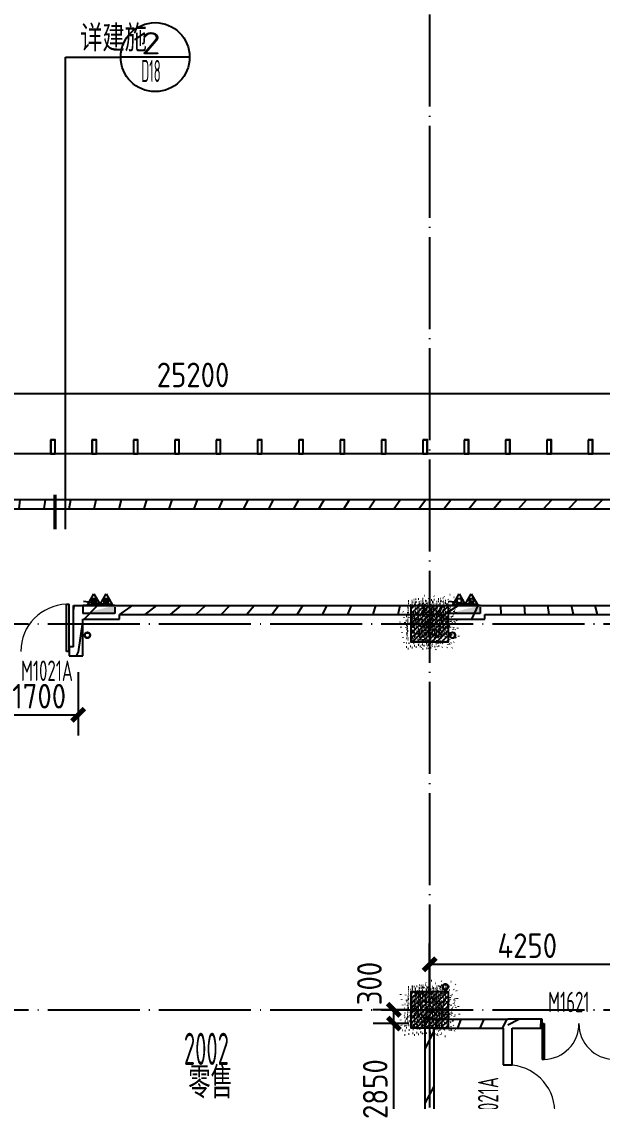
# Model space of a CAD drawing. Header units: inches. Extents: x 0 to 1813292486, y 0 to 3473589894.
# Drawn here: x 600456753 to 600469397, y 3473277625 to 3473301120 of the extents above; entities that cross this region are included whole.
import ezdxf
from ezdxf.enums import TextEntityAlignment as Align
from ezdxf.xclip import XClip

# ---------------------------------------------------------------- set-up
doc = ezdxf.new("R2010")
doc.units = ezdxf.units.IN
doc.header["$LTSCALE"] = 1000
doc.header["$MEASUREMENT"] = 0
doc.header["$XCLIPFRAME"] = 2
doc.linetypes.add('AX-MALL-GIRD-200$0$DOTE', pattern=[2.4200000000000004, 2, -0.2, 0.02, -0.2])
doc.linetypes.add('PX-MALL-P02-LG$0$CONTINOUS', pattern=[0])
for name, color, linetype in [('A-Anno-Note', 241, 'Continuous'), ('AX-MALL-DIM-P02$0$A-Anno-Dims', 3, 'Continuous'), ('AX-MALL-DIM-P02$0$A-Detl-Thin', 131, 'Continuous'), ('AX-MALL-DIM-SY-P02$0$A-Anno-Note', 241, 'Continuous'), ('AX-MALL-DIM-SY-P02$0$DIM_IDEN', 3, 'Continuous'), ('AX-MALL-GIRD-200$0$A-Grid', 222, 'AX-MALL-GIRD-200$0$DOTE'), ('AX-MALL-P02-200$0$A-Anno-Note', 241, 'Continuous'), ('AX-MALL-WALL-P02$0$A-Anno-Note', 241, 'Continuous'), ('AX-MALL-WALL-P02-QT$0$A-Detl-Thin', 131, 'Continuous'), ('AX-MALL-WALL-P02-QT$0$A-Flor', 41, 'Continuous'), ('AX-MALL-WALL-P02-QT$0$A-Wall', 2, 'Continuous'), ('AX-MALL-WALL-P02-QT$0$A-Wall-Patt', 13, 'Continuous'), ('AX-MALL-WALL-P02-QT$0$A-Wind', 4, 'Continuous'), ('AX-MALL-WORD-P02$0$A-Anno-Note', 241, 'Continuous'), ('AX-MALL-WORD-P02$0$A-Wind-Iden', 11, 'Continuous'), ('AX-MALL-ZTKD-P02$0$A-Anno-Note', 241, 'Continuous'), ('PX-MALL-P02-LG$0$P-Exsh', 31, 'Continuous'), ('PX-MALL-P02-LG$0$P-Hydt-Boxx', 221, 'Continuous'), ('PX-MALL-P02-LG$0$P-Hydt-Pipe', 221, 'Continuous'), ('PX-MALL-P02-LG$0$P-Pipe-Risr', 7, 'Continuous'), ('PX-MALL-P02-LG$0$P-Pipe-Risr-Arch', 6, 'Continuous'), ('PX-MALL-P02-LG$0$P-Pipe-Risr-W100', 6, 'Continuous'), ('PX-MALL-P02-LG$0$P-Pipe-Risr-W50', 6, 'Continuous'), ('PX-MALL-P02-LG$0$P-Sewr-Pipe', 123, 'PX-MALL-P02-LG$0$CONTINOUS'), ('SX-MALL-WALL-L-1F~2F$0$S-COLU', 30, 'Continuous'), ('SX-MALL-WALL-L-1F~2F$0$S-PATT-WALL', 83, 'Continuous'), ('SX-MALL-WALL-L-1F~2F$0$单形心', 4, 'Continuous')]:
    doc.layers.add(name, color=color, linetype=linetype)
doc.styles.add('AX-MALL-DIM-P02$0$_TCH_DIM_T3', font='gbenor.shx')
doc.styles.add('AX-MALL-DIM-SY-P02$0$_TCH_DIM', font='gbenor.shx')
doc.styles.add('AX-MALL-DIM-SY-P02$0$_TCH_LABEL', font='gbenor.shx')
doc.styles.add('AX-MALL-WORD-P02$0$_TCH_WINDOW', font='gbenor.shx', dxfattribs={"bigfont": 'gbcbig.shx'})
doc.styles.add('AX-MALL-WORD-P02$0$STANDARD', font='gbenor.shx', dxfattribs={"bigfont": 'gbcbig.shx'})
doc.styles.add('PX-MALL-P02-LG$0$jzfz', font='gbenor.shx', dxfattribs={"bigfont": 'gbcbig.shx'})
doc.dimstyles.new('AX-MALL-DIM-P02$0$_TCH_ARCH&&180', dxfattribs={"dimtxt": 535.5, "dimasz": 270, "dimexe": 450, "dimexo": 450, "dimgap": 137.25, "dimtad": 1, "dimdec": 0, "dimzin": 0, "dimdsep": 46, "dimtxsty": 'AX-MALL-DIM-P02$0$_TCH_DIM_T3', "dimblk": 'AX-MALL-DIM-P02$0$_ArchTick', "dimcen": 0.09, "dimclrt": 7, "dimazin": 2, "dimtfac": 1, "dimtdec": 0, "dimtix": 1, "dimtmove": 2, "dimatfit": 3, "dimfxl": 500, "dimtolj": 1, "dimtzin": 0, "dimarcsym": 0})
pattern_1 = [(24.56816131876918, (600332856.0126426, 3473133884.797244), (-31.18316060756021, 68.21004687377882), []), (29.56816131876925, (600332856.0126426, 3473133884.797244), (97.53445422577846, -46.37920049590846), [11.24999999999975, -123.749999999998]), (334.5681613187692, (600332856.0126426, 3473133884.797244), (19.8843977583576, 112.9961142864107), [8.999999999999755, -98.99999999999804]), (80.01956131876923, (600332864.1405138, 3473133880.932312), (117.4189029535321, 66.61682170576017), [9.5610285, -105.1713168]), (25.75236131876918, (600332866.4854276, 3473133912.909888), (141.3476152674957, -79.15081590010527), [16.87499999999999, -185.6249999999999]), (76.20376131876925, (600332878.2643913, 3473133906.31398), (182.3878362713222, 87.98253900728308), [14.3415432, -157.75695]), (330.7523613187692, (600332866.4854276, 3473133912.909888), (182.3877676118969, 87.98268144025063), [13.5, -148.4999999999999]), (0.5681613187692685, (600332877.9235536, 3473133900.645334), (62.82047321120105, -87.84980446922418), [11.25, -123.75]), (305.5681613187692, (600332877.9235536, 3473133900.645334), (72.17288940056437, 89.18848105901375), [8.999999999999998, -98.99999999999999]), (51.01956131876926, (600332883.1585884, 3473133893.324514), (134.9933625470349, 1.33857134020591), [9.5610285, -105.1713168]), (17.06816131876921, (600332856.0126426, 3473133884.797244), (19.14085714793764, 46.1558949392409), [0.7499999999999999, -97.79999999999998, 0.7499999999999999, -100.5, 0.7499999999999999, -99.37499999999999]), (347.0681613187692, (600332856.0126426, 3473133884.797244), (57.63084699394109, 41.66442757030211), [0.7499999999999999, -57.29999999999999, 0.7499999999999999, -95.54999999999998, 0.7499999999999999, -37.87499999999999]), (307.0681613187692, (600332824.667044, 3473133896.474399), (73.85474001336533, -31.12342331039777), [0.7499999999999848, -37.49999999999903, 0.7499999999999848, -116.9999999999981, 0.7499999999999848, -155.2499999999961]), (297.0681613187692, (600332810.610722, 3473133901.710791), (87.2164167648191, -16.46683781742514), [0.7499999999999999, -48.74999999999999, 0.7499999999999999, -77.69999999999997, 0.7499999999999999, -110.25])]
pattern_2 = [(45, (0, 359.0227), (-353.55353201463, 353.55353201463), [])]

# ---------------------------------------------------------------- blocks, each defined once
blk = doc.blocks.new('AX-MALL-WORD-P02')
at = {"layer": 'AX-MALL-WORD-P02$0$A-Anno-Note', "style": 'AX-MALL-WORD-P02$0$STANDARD', "width": 0.6}
blk.add_text('2002', height=700, rotation=339.5681613092015, dxfattribs=at).set_placement((600294228.4919906, 3473175808.107147))
at = {"layer": 'AX-MALL-WORD-P02$0$A-Anno-Note', "style": 'AX-MALL-WORD-P02$0$STANDARD'}
blk.add_text('零售', height=675.177304964539, rotation=339.5681613092015, dxfattribs=at).set_placement((600294064.069598, 3473175098.55707))
at = {"layer": 'AX-MALL-WORD-P02$0$A-Wind-Iden', "style": 'AX-MALL-WORD-P02$0$_TCH_WINDOW', "width": 0.7}
for s, rotation, p in [('M1021A', 339.568161469349, (600293821.3686013, 3473184874.399676)), ('M1621', 339.5681612302259, (600302058.7216306, 3473174114.802726)), ('M1021A', 69.56816140222345, (600300156.2020612, 3473172110.793705))]:
    blk.add_text(s, height=446.25, rotation=rotation, dxfattribs=at).set_placement(p)
blk = doc.blocks.new('AX-MALL-GIRD-200')
at = {"layer": 'AX-MALL-GIRD-200$0$A-Grid'}
for p, q in [((600244912.440112, 3473204422.954183), (600602808.4442104, 3473071096.1909)), ((600308063.3157052, 3473197622.839416), (600269333.7767559, 3473093659.112334)), ((600241980.060326, 3473196551.41375), (600599876.0644244, 3473063224.650467))]:
    blk.add_line(p, q, dxfattribs=at)
blk = doc.blocks.new('SX-MALL-WALL-L-1F~2F$0$BANWANG_XINGXIN')
at = {"color": 0}
for points in [[(0.7071067811865476, 0.7071067811865475), (-0.7071067811865477, -0.7071067811865475)], [(-0.7071067811865475, 0.7071067811865476), (0.7071067811865474, -0.7071067811865477)]]:
    blk.add_lwpolyline(points, dxfattribs=at)
blk = doc.blocks.new('SX-MALL-WALL-L-1F~2F')
at = {"layer": 'SX-MALL-WALL-L-1F~2F$0$S-PATT-WALL'}
h = blk.add_hatch(dxfattribs=at)
h.set_pattern_fill('钢筋混凝土', color=256, scale=15, pattern_type=2)
h.set_pattern_definition(pattern_1)
h.paths.add_polyline_path([(600302356.7119584, 3473183450.13152), (600303106.3824759, 3473183170.857255), (600302827.1082102, 3473182421.186738), (600302077.4376924, 3473182700.461001)])
h = blk.add_hatch(dxfattribs=at)
h.set_pattern_fill('钢筋混凝土', color=256, scale=15, pattern_type=2)
h.set_pattern_definition(pattern_1)
h.paths.add_polyline_path([(600299424.3321717, 3473175578.591086), (600300174.0026896, 3473175299.31682), (600299894.7284242, 3473174549.646306), (600299145.0579073, 3473174828.920571)])
at = {"layer": 'SX-MALL-WALL-L-1F~2F$0$S-COLU'}
for points in [[(600302356.7119584, 3473183450.13152), (600303106.3824759, 3473183170.857255), (600302827.1082102, 3473182421.186738), (600302077.4376924, 3473182700.461001)], [(600299424.3321717, 3473175578.591086), (600300174.0026896, 3473175299.31682), (600299894.7284242, 3473174549.646306), (600299145.0579073, 3473174828.920571)]]:
    blk.add_lwpolyline(points, close=True, dxfattribs=at)
at = {"layer": 'SX-MALL-WALL-L-1F~2F$0$单形心', "xscale": 50, "yscale": 50, "zscale": 50}
for p in [(600302591.9100841, 3473182935.659129), (600299659.5302982, 3473175064.118696)]:
    blk.add_blockref('SX-MALL-WALL-L-1F~2F$0$BANWANG_XINGXIN', p, dxfattribs=at)
blk = doc.blocks.new('SX-MALL-WALL-L-2F~3F')
ref = blk.add_blockref('SX-MALL-WALL-L-1F~2F', (0, 0))
XClip(ref).set_block_clipping_path([(600349769.7341375, 3473074679.418533), (600357001.7302529, 3473071985.287766), (600356499.8725733, 3473070638.124951), (600359302.5086629, 3473069594.060767), (600362345.1765132, 3473077761.653201), (600381551.4312518, 3473070606.759726), (600391553.7259278, 3473066880.611454), (600387749.827644, 3473056669.608357), (600391632.1759799, 3473055223.319679), (600395635.5522461, 3473065969.791956), (600406982.2408491, 3473061742.817497), (600403058.8006672, 3473051210.921831), (600412723.2437257, 3473047610.6332), (600445093.3740637, 3473134503.466942), (600393055.2444371, 3473153889.197227), (600387463.4997383, 3473138878.984498), (600380158.3525343, 3473141600.366193), (600382830.751978, 3473148774.027779), (600388210.8522022, 3473146769.782572), (600390696.2253517, 3473153441.399696), (600277474.697425, 3473195619.741203), (600273446.9822528, 3473184807.934726), (600257129.111771, 3473190886.82031), (600241575.9633431, 3473149136.690594), (600258197.8999482, 3473142944.531458), (600255239.7303221, 3473135003.762026), (600263182.3271956, 3473132044.911624), (600260741.6763649, 3473125493.34496), (600269350.4970673, 3473122286.306632), (600271511.1407766, 3473128086.235537), (600286270.1853781, 3473122588.058336), (600284109.5416689, 3473116788.129431), (600282580.7823727, 3473112684.400902), (600291840.7574171, 3473109234.788475), (600290827.7957876, 3473106515.642598), (600293360.405141, 3473105572.171298), (600294731.2544166, 3473109252.0137), (600323175.4764534, 3473098655.706329), (600321336.3302773, 3473093718.790065), (600344750.773286, 3473084996.222976), (600341987.4689643, 3473077578.540671), (600344583.6790427, 3473076611.376234), (600346015.5062013, 3473080454.904757), (600351201.5612961, 3473078522.947055)])
blk = doc.blocks.new('SX-MALL-WALL-2F~3F')
blk.add_blockref('SX-MALL-WALL-L-2F~3F', (0, 0))
blk = doc.blocks.new('AX-MALL-WALL-P02-QT$0$gerthrthrth')
at = {"layer": 'AX-MALL-WALL-P02-QT$0$A-Flor'}
for points in [[(-99.99999976158142, 300.0000004768372), (-99.99999976158142, 4.76837158203125e-07), (1.192092895507812e-07, 4.76837158203125e-07), (1.192092895507812e-06, 299.9999995231628)], [(-96.99999964237213, 296.9999995231628), (-96.99999988079071, 3.000000476837158), (-2.999999761581421, 3.000000953674316), (-2.999998927116394, 296.9999995231628)]]:
    blk.add_lwpolyline(points, close=True, dxfattribs=at)
blk = doc.blocks.new('AX-MALL-WALL-P02-QT$0$fegehrthr')
at = {"layer": 'AX-MALL-WALL-P02-QT$0$A-Flor'}
blk.add_lwpolyline([(176412.6506459713, 135611.3369994164), (118462.1118997335, 135611.3442883492, 0.6670991707545876), (114490.5046938658, 126063.3905563354)], format="xyb", dxfattribs=at)
at = {"layer": 'AX-MALL-WALL-P02-QT$0$A-Flor', "rotation": 359.9999999798665}
for p in [(135627.1700222492, 135611.3384447098), (136527.1700234413, 135611.3384437561), (137427.1700227261, 135611.3384423256), (138327.1700230837, 135611.3384437561), (139227.1700234413, 135611.3384423256), (140127.1700223684, 135611.3384413719), (141027.1700226068, 135611.3384428024), (141927.1700222492, 135611.3384423256), (142827.1700228453, 135611.3384399414), (143727.1700220108, 135611.3384413719), (144627.1700228453, 135611.3384413719), (145527.1700220108, 135611.3384408951), (146427.1700227261, 135611.3384399414), (147327.1700224876, 135611.3384385109)]:
    blk.add_blockref('AX-MALL-WALL-P02-QT$0$gerthrthrth', p, dxfattribs=at)
blk = doc.blocks.new('AX-MALL-WALL-P02-QT$0$$DorLib2D$00000001')
for p, q in [((0.45, 0.9750000000000001), (0.5000000000000002, 0.9750000000000001)), ((0.45, 0), (0.45, 0.9750000000000001)), ((0.5, 0), (0.5, 0.9750000000000001)), ((0.5, 0), (0.45, 0))]:
    blk.add_line(p, q)
at = {"lineweight": 13}
blk.add_arc((0.475, 0), 0.975, 91.4692835813538, 180, dxfattribs=at)
blk = doc.blocks.new('AX-MALL-WALL-P02-QT$0$$DorLib2D$00000002')
for p, q in [((-0.5, -5.684341886080802e-17), (-0.5000000000000007, 0.4875)), ((-0.4750000000000007, 0.4875), (-0.5000000000000007, 0.4875)), ((-0.475, -2.842170943040401e-17), (-0.4750000000000007, 0.4875)), ((0.475, -2.842170943040401e-17), (0.4750000000000007, 0.4875)), ((0.4750000000000007, 0.4875), (0.5000000000000007, 0.4875)), ((0.5, -5.684341886080802e-17), (0.5000000000000007, 0.4875)), ((-0.5, -5.684341886080802e-17), (-0.475, -2.842170943040401e-17)), ((0.5, -5.684341886080802e-17), (0.475, -2.842170943040401e-17))]:
    blk.add_line(p, q)
at = {"lineweight": 13}
for centre, start, end in [((-0.4875, -4.263256414560601e-17), 0, 88.53071641864632), ((0.4875, -4.263256414560601e-17), 91.4692835813537, 180)]:
    blk.add_arc(centre, 0.4875, start, end, dxfattribs=at)
blk = doc.blocks.new('AX-MALL-WALL-P02-QT')
at = {"layer": 'AX-MALL-WALL-P02-QT$0$A-Wall-Patt'}
h = blk.add_hatch(dxfattribs=at)
h.set_pattern_fill('普通砖', color=256, scale=200, style=0)
h.set_pattern_definition(pattern_2)
h.paths.add_polyline_path([(600286925.0363698, 3473191439.867975), (600312484.0181493, 3473181918.397284), (600312553.8367156, 3473182105.814913), (600286901.1461215, 3473191662.194887), (600286854.6004106, 3473191537.249801)])
h = blk.add_hatch(dxfattribs=at)
h.set_pattern_fill('普通砖', color=256, scale=200, style=0)
h.set_pattern_definition(pattern_2)
h.paths.add_polyline_path([(600295154.930528, 3473185172.584496), (600295272.5295906, 3473184915.348299), (600295551.8038597, 3473185665.018821), (600295469.1140803, 3473186015.963831)])
h = blk.add_hatch(dxfattribs=at)
h.set_pattern_fill('普通砖', color=256, scale=200, style=0)
h.set_pattern_definition(pattern_2)
h.paths.add_polyline_path([(600295469.1140803, 3473186015.963831), (600295551.8038597, 3473185665.018821), (600296301.4743769, 3473185385.744555), (600296406.2022264, 3473185666.870999)])
h = blk.add_hatch(dxfattribs=at)
h.set_pattern_fill('普通砖', color=256, scale=200, style=0)
h.set_pattern_definition(pattern_2)
h.paths.add_polyline_path([(600296406.202227, 3473185666.870999), (600296336.3836607, 3473185479.45337), (600302942.8550917, 3473183018.348906), (600303012.673658, 3473183205.766535)])
h = blk.add_hatch(dxfattribs=at)
h.set_pattern_fill('普通砖', color=256, scale=200, style=0)
h.set_pattern_definition(pattern_2)
h.paths.add_polyline_path([(600295154.930528, 3473185172.584496), (600295061.2217135, 3473185207.493779), (600294991.4031466, 3473185020.076149), (600295272.5295906, 3473184915.348299)])
h = blk.add_hatch(dxfattribs=at)
h.set_pattern_fill('普通砖', color=256, scale=200, style=0)
h.set_pattern_definition(pattern_2)
h.paths.add_polyline_path([(600303012.6736578, 3473183205.766535), (600302907.9458082, 3473182924.640091), (600303751.3251404, 3473182610.456542), (600303856.05299, 3473182891.582986)])
h = blk.add_hatch(dxfattribs=at)
h.set_pattern_fill('普通砖', color=256, scale=200, style=0)
h.set_pattern_definition(pattern_2)
h.paths.add_polyline_path([(600303856.05299, 3473182891.582986), (600303786.2344236, 3473182704.165357), (600306550.6444544, 3473181674.341504), (600306807.8806502, 3473181791.940567)])
h = blk.add_hatch(dxfattribs=at)
h.set_pattern_fill('普通砖', color=256, scale=200, style=0)
h.set_pattern_definition(pattern_2)
h.paths.add_polyline_path([(600294652.0418966, 3473161335.798923), (600299613.6019778, 3473174654.374153), (600299496.0029149, 3473174911.610349), (600294464.6242673, 3473161405.617489)])
h = blk.add_hatch(dxfattribs=at)
h.set_pattern_fill('普通砖', color=256, scale=200, style=0)
h.set_pattern_definition(pattern_2)
h.paths.add_polyline_path([(600299496.0029149, 3473174911.610349), (600299613.6019778, 3473174654.374153), (600301019.2341977, 3473174130.734905), (600301136.2158679, 3473174158.298164), (600301182.7615788, 3473174283.243251)])
h = blk.add_hatch(dxfattribs=at)
h.set_pattern_fill('普通砖', color=256, scale=200, style=0)
h.set_pattern_definition(pattern_2)
h.paths.add_polyline_path([(600301206.651827, 3473174060.916338), (600301815.7591223, 3473173834.005998), (600301885.5776887, 3473174021.423626), (600301182.7615789, 3473174283.243251), (600301136.2158679, 3473174158.298164)])
h = blk.add_hatch(dxfattribs=at)
h.set_pattern_fill('普通砖', color=256, scale=200, style=0)
h.set_pattern_definition(pattern_2)
h.paths.add_polyline_path([(600301019.2341977, 3473174130.734905), (600300739.9599328, 3473173381.064389), (600300927.377562, 3473173311.245822), (600301206.651827, 3473174060.916338), (600301136.2158679, 3473174158.298165)])
at = {"layer": 'AX-MALL-WALL-P02-QT$0$A-Wall'}
for p, q in [((600312553.8367156, 3473182105.814913), (600286901.1461215, 3473191662.194887)), ((600286925.0363698, 3473191439.867975), (600312484.0181493, 3473181918.397284)), ((600295154.930528, 3473185172.584496), (600295469.1140803, 3473186015.963831)), ((600295469.1140803, 3473186015.963831), (600296406.2022264, 3473185666.870999)), ((600295272.5295906, 3473184915.348299), (600295551.8038597, 3473185665.018821)), ((600295551.8038597, 3473185665.018821), (600296301.4743769, 3473185385.744555)), ((600296301.4743769, 3473185385.744555), (600296336.3836607, 3473185479.45337)), ((600296336.3836607, 3473185479.45337), (600302942.8550917, 3473183018.348906)), ((600296406.202227, 3473185666.870999), (600303012.673658, 3473183205.766535)), ((600295061.2217135, 3473185207.493779), (600294991.4031466, 3473185020.076149)), ((600294991.4031466, 3473185020.076149), (600295272.5295906, 3473184915.348299)), ((600295154.930528, 3473185172.584496), (600295061.2217135, 3473185207.493779)), ((600303012.6736578, 3473183205.766535), (600303856.05299, 3473182891.582986)), ((600302942.8550917, 3473183018.348906), (600302907.9458082, 3473182924.640091)), ((600302907.9458082, 3473182924.640091), (600303751.3251404, 3473182610.456542)), ((600303856.05299, 3473182891.582986), (600306807.8806502, 3473181791.940567)), ((600303751.3251404, 3473182610.456542), (600303786.2344236, 3473182704.165357)), ((600303786.2344236, 3473182704.165357), (600306550.6444544, 3473181674.341504)), ((600294464.6242673, 3473161405.617489), (600299496.0029149, 3473174911.610349)), ((600299496.0029149, 3473174911.610349), (600301182.7615788, 3473174283.243251)), ((600294652.0418966, 3473161335.798923), (600299613.6019778, 3473174654.374153)), ((600299613.6019778, 3473174654.374153), (600301019.2341977, 3473174130.734905)), ((600301885.5776887, 3473174021.423626), (600301182.7615789, 3473174283.243251)), ((600301019.2341977, 3473174130.734905), (600300739.9599328, 3473173381.064389)), ((600300927.377562, 3473173311.245822), (600301206.651827, 3473174060.916338)), ((600301206.651827, 3473174060.916338), (600301815.7591223, 3473173834.005998)), ((600301815.7591223, 3473173834.005998), (600301885.5776887, 3473174021.423626)), ((600300739.9599328, 3473173381.064389), (600300927.377562, 3473173311.245822))]:
    blk.add_line(p, q, dxfattribs=at)
at = {"layer": 'AX-MALL-WALL-P02-QT$0$A-Detl-Thin', "rotation": 339.5681613092246}
blk.add_blockref('AX-MALL-WALL-P02-QT$0$fegehrthr', (600121810.7232074, 3473109514.681517), dxfattribs=at)
at = {"layer": 'AX-MALL-WALL-P02-QT$0$A-Detl-Thin'}
blk.add_blockref('SX-MALL-WALL-2F~3F', (0, 0), dxfattribs=at)
at = {"layer": 'AX-MALL-WALL-P02-QT$0$A-Wind'}
blk.add_blockref('AX-MALL-GIRD-200', (0, 0), dxfattribs=at)
at = {"layer": 'AX-MALL-WALL-P02-QT$0$A-Wind', "zscale": 200}
for name, p, xscale, yscale, rotation in [('AX-MALL-WALL-P02-QT$0$$DorLib2D$00000001', (600294534.3411534, 3473185297.058702), -1050, -1050, 159.5681611490941), ('AX-MALL-WALL-P02-QT$0$$DorLib2D$00000002', (600302600.3389226, 3473173648.440546), -1600, -1600, 339.5681612719811), ('AX-MALL-WALL-P02-QT$0$$DorLib2D$00000001', (600300650.3950107, 3473172854.183828), -1050, -1050, 69.56816130166747)]:
    blk.add_blockref(name, p, dxfattribs=dict(at, xscale=xscale, yscale=yscale, rotation=rotation))
blk = doc.blocks.new('AX-MALL-WALL-P02')
at = {"layer": 'AX-MALL-WALL-P02$0$A-Anno-Note'}
blk.add_blockref('AX-MALL-WORD-P02', (0, 0), dxfattribs=at)
blk.add_blockref('AX-MALL-WALL-P02-QT', (0, 0), dxfattribs=at)
blk = doc.blocks.new('PX-MALL-P02-LG$0$XHS1')
at = {"layer": 'PX-MALL-P02-LG$0$P-Hydt-Boxx', "ltscale": 0.7}
for p, q in [((350.0030006170273, 240), (-349.9969996213913, 240)), ((-349.9969997406006, 239.9999995231628), (-349.9969996213913, 60)), ((350.0030006170273, 240), (-332.898939371109, 327.2950124740601)), ((350.0030006170273, 60), (-349.996999502182, 60)), ((350.0030003786087, 200), (350.003000497818, 60))]:
    blk.add_line(p, q, dxfattribs=at)
blk.add_solid([(350.0030006170273, 240), (350.0030002593994, 60.00000047683716), (-349.9969996213913, 60)], dxfattribs=at)
blk = doc.blocks.new('PX-MALL-P02-LG$0$MHQ')
at = {"layer": 'PX-MALL-P02-LG$0$P-Exsh', "ltscale": 0.7}
h = blk.add_hatch(dxfattribs=at)
h.set_pattern_fill('ANSI31', color=256, scale=25, style=0)
h.set_pattern_definition([(45, (-160019.2306599375, -42228.3236173685), (-28.0633003783411, 28.0633003783411), [])])
h.paths.add_polyline_path([(-75.0000000015425, 185.1731819980414), (75, 185.1731819980414), (75, 35.17318199802685), (-75.0000000015425, 35.17318199802685)])
for points in [[(0, 346.4101615137042), (-200, -1.455191522836685e-11), (200, -1.455191522836685e-11)], [(0, 346.4101615137042), (-200, -1.455191522836685e-11), (200, -1.455191522836685e-11)], [(0, 346.4101615137042), (-200, -1.455191522836685e-11), (200, -1.455191522836685e-11)], [(-75.0000000015425, 185.1731819980414), (75, 185.1731819980414), (75, 35.17318199802685), (-75.0000000015425, 35.17318199802685)]]:
    blk.add_lwpolyline(points, close=True, dxfattribs=at)
blk = doc.blocks.new('PX-MALL-P02-LG$0$20200929200250')
at = {"layer": 'PX-MALL-P02-LG$0$P-Exsh', "ltscale": 0.7, "xscale": 0.6600000001490116, "yscale": 0.6600000001490116, "zscale": 0.6600000001490116}
for p in [(-132.0000001192093, 40), (131.9999997615814, 40)]:
    blk.add_blockref('PX-MALL-P02-LG$0$MHQ', p, dxfattribs=at)
blk = doc.blocks.new('PX-MALL-P02-LG$0$20211220143732')
at = {"layer": 'PX-MALL-P02-LG$0$P-Exsh'}
blk.add_blockref('PX-MALL-P02-LG$0$20200929200250', (-374.9999999407155, 219.6219584928522), dxfattribs=at)
at = {"layer": 'PX-MALL-P02-LG$0$P-Hydt-Boxx', "ltscale": 0.7, "xscale": -1}
blk.add_blockref('PX-MALL-P02-LG$0$XHS1', (-349.9969999989844, 0), dxfattribs=at)
blk = doc.blocks.new('PX-MALL-P02-LG$0$P-Risr')
at = {"layer": 'PX-MALL-P02-LG$0$P-Pipe-Risr-W50'}
h = blk.add_hatch(color=0, dxfattribs=at)
edge = h.paths.add_edge_path()
edge.add_ellipse((0, 0), major_axis=(47.05795628796547, 47.05795628796547), ratio=0.9999999999999695, start_angle=225.0000000000009, end_angle=405.0000000000009, ccw=False)
edge.add_ellipse((0, 0), major_axis=(47.05795628796764, 47.05795628796764), ratio=0.9999999999998785, start_angle=133.9675974886221, end_angle=225.0000000000035, ccw=False)
edge.add_line((-66.53919663240958, 1.199087783927098), (-54.4367953546693, 1.199087783927098))
edge.add_ellipse((0, 0), major_axis=(-38.50196423560672, 38.50196423560672), ratio=0.9999999999999859, start_angle=43.73814098242129, end_angle=134.9999999999996)
edge.add_ellipse((0, 0), major_axis=(38.50196423561096, 38.50196423561096), ratio=0.9999999999998216, start_angle=225.0000000000051, end_angle=405.0000000000051)
edge.add_ellipse((0, 0), major_axis=(38.50196423560679, 38.50196423560679), ratio=0.9999999999999831, start_angle=45.00000000000048, end_angle=133.7381409824204)
edge.add_line((-54.43679535467527, 1.199087783927098), (-66.53919663241555, 1.199087783927098))
edge.add_ellipse((0, 0), major_axis=(-47.05795628796762, 47.05795628796762), ratio=0.9999999999998742, start_angle=-45.00000000000358, end_angle=43.967597488629224, ccw=False)
at = {"layer": 'PX-MALL-P02-LG$0$P-Pipe-Risr-Arch', "ltscale": 0.7}
blk.add_circle((0, 0), 59.29000000000001, dxfattribs=at)
at = {"layer": 'PX-MALL-P02-LG$0$P-Pipe-Risr-W100', "color": 0, "const_width": 15}
blk.add_lwpolyline([(-75, 0, 1), (75, 0, 1)], format="xyb", close=True, dxfattribs=at)
at = {"layer": 'PX-MALL-P02-LG$0$P-Pipe-Risr-W50'}
blk.add_circle((0, 0), 54.45000000000001, dxfattribs=at)
at = {"layer": 'PX-MALL-P02-LG$0$P-Pipe-Risr', "style": 'PX-MALL-P02-LG$0$jzfz', "width": 0.6, "flags": 1}
for tag, p in [('SYS-MARK', (0.3310501334344735, -45.65933377496549)), ('RANGE', (0.3337570973526454, -45.67887874227017))]:
    blk.add_attdef(tag, text='', height=0.015625, dxfattribs=at).set_placement(p, align=Align.MIDDLE)
blk = doc.blocks.new('PX-MALL-P02-LG')
at = {"layer": 'PX-MALL-P02-LG$0$P-Exsh', "xscale": -1}
for p, rotation in [((600295572.7494297, 3473185721.244109), 339.568162065947), ((600303022.6001961, 3473182945.956096), 339.5681617002442)]:
    blk.add_blockref('PX-MALL-P02-LG$0$20211220143732', p, dxfattribs=dict(at, rotation=rotation))
at = {"layer": 'PX-MALL-P02-LG$0$P-Hydt-Pipe', "color": 221, "rotation": 159.568161445331}
blk.add_blockref('PX-MALL-P02-LG$0$P-Risr', (600295523.3301873, 3473185302.128696), dxfattribs=at)
at = {"layer": 'PX-MALL-P02-LG$0$P-Hydt-Pipe', "color": 221, "xscale": -1.000000000000001, "rotation": 159.5681613098035}
blk.add_blockref('PX-MALL-P02-LG$0$P-Risr', (600302973.1809566, 3473182526.84069), dxfattribs=at)
at = {"layer": 'PX-MALL-P02-LG$0$P-Sewr-Pipe', "ltscale": 0.7, "rotation": 249.5681613098697}
blk.add_blockref('PX-MALL-P02-LG$0$P-Risr', (600300154.5608, 3473175413.273036), dxfattribs=at)
blk = doc.blocks.new('AX-MALL-ZTKD-P02')
at = {"layer": 'AX-MALL-ZTKD-P02$0$A-Anno-Note'}
blk.add_blockref('AX-MALL-GIRD-200', (0, 0), dxfattribs=at)
blk = doc.blocks.new('AX-MALL-DIM-SY-P02')
at = {"layer": 'AX-MALL-DIM-SY-P02$0$DIM_IDEN'}
for p, q in [((600295880.3350768, 3473187630.828469), (600299466.5281651, 3473197257.434161)), ((600299466.5281651, 3473197257.434161), (600300593.9942966, 3473196837.419943)), ((600301999.6265166, 3473196313.780695), (600300593.9942966, 3473196837.419943))]:
    blk.add_line(p, q, dxfattribs=at)
at = {"layer": 'AX-MALL-DIM-SY-P02$0$DIM_IDEN', "const_width": 75}
blk.add_lwpolyline([(600295669.4902438, 3473187709.374356), (600295931.3098674, 3473188412.190466)], dxfattribs=at)
at = {"layer": 'AX-MALL-DIM-SY-P02$0$DIM_IDEN'}
blk.add_circle((600301296.8104067, 3473196575.600319), 750, dxfattribs=at)
at = {"layer": 'AX-MALL-DIM-SY-P02$0$A-Anno-Note', "style": 'AX-MALL-DIM-SY-P02$0$_TCH_DIM', "width": 0.7}
blk.add_text('详建施', height=506.3829787234042, rotation=339.5681613088448, dxfattribs=at).set_placement((600299830.359231, 3473197311.927129))
at = {"layer": 'AX-MALL-DIM-SY-P02$0$A-Anno-Note', "style": 'AX-MALL-DIM-SY-P02$0$_TCH_LABEL'}
for s, width, p, p2 in [('2', 1.721144848786169, (600301035.0084519, 3473196737.556291), (600301431.0376906, 3473196590.023779)), ('D18', 0.5675675676604826, (600300824.2477207, 3473196171.800236), (600301220.2769594, 3473196024.267724))]:
    blk.add_text(s, height=482.9906831399546, rotation=339.5681613000222, dxfattribs=dict(at, width=width)).set_placement(p, p2, align=Align.FIT)
blk = doc.blocks.new('AX-MALL-DIM-P02$0$_ArchTick')
at = {"color": 0, "linetype": 'ByBlock', "const_width": 0.4}
blk.add_lwpolyline([(-0.5, -0.5), (0.5, 0.5)], dxfattribs=at)
blk = doc.blocks.new('*D1101')
at = {"layer": 'AX-MALL-DIM-P02$0$A-Anno-Dims', "color": 0, "lineweight": -2, "transparency": 16777216}
for p, q in [((600287407.3304473, 3473193020.971786), (600287864.4085702, 3473194247.930027)), ((600287707.3167428, 3473193826.24038), (600311321.9368297, 3473185029.098092)), ((600311021.9505342, 3473184223.829497), (600311479.0286571, 3473185450.787738))]:
    blk.add_line(p, q, dxfattribs=at)
at = {"layer": 'AX-MALL-DIM-P02$0$A-Anno-Dims', "color": 0, "lineweight": -2, "transparency": 16777216, "xscale": 270, "yscale": 270, "zscale": 270}
for p, rotation in [((600287707.3167428, 3473193826.24038), 159.5681541032231), ((600311321.9368297, 3473185029.098092), 339.5681541032231)]:
    blk.add_blockref('AX-MALL-DIM-P02$0$_ArchTick', p, dxfattribs=dict(at, rotation=rotation))
at = {"layer": 'AX-MALL-DIM-P02$0$A-Anno-Dims', "color": 7, "transparency": 16777216, "insert": (600299656.0094309, 3473189807.189918), "char_height": 535.5, "attachment_point": 5, "rotation": 339.5681541032231, "style": 'AX-MALL-DIM-P02$0$_TCH_DIM_T3'}
blk.add_mtext('\\A1;25200', dxfattribs=at)
blk = doc.blocks.new('*D1118')
at = {"layer": 'AX-MALL-DIM-P02$0$A-Anno-Dims', "color": 0, "lineweight": -2, "transparency": 16777216}
for p, q in [((600293463.5884323, 3473185215.734545), (600292981.3974004, 3473183921.363949)), ((600295056.6382812, 3473184622.276727), (600294574.4472493, 3473183327.906131)), ((600293138.4891758, 3473184343.053615), (600294731.5390247, 3473183749.595797))]:
    blk.add_line(p, q, dxfattribs=at)
at = {"layer": 'AX-MALL-DIM-P02$0$A-Anno-Dims', "color": 0, "lineweight": -2, "transparency": 16777216, "xscale": 270, "yscale": 270, "zscale": 270}
for p, rotation in [((600293138.4891758, 3473184343.053615), 159.5681611553642), ((600294731.5390247, 3473183749.595797), 339.5681611553642)]:
    blk.add_blockref('AX-MALL-DIM-P02$0$_ArchTick', p, dxfattribs=dict(at, rotation=rotation))
at = {"layer": 'AX-MALL-DIM-P02$0$A-Anno-Dims', "color": 7, "transparency": 16777216, "insert": (600294076.3966984, 3473184425.845405), "char_height": 535.5, "attachment_point": 5, "rotation": 339.56816115536424, "style": 'AX-MALL-DIM-P02$0$_TCH_DIM_T3'}
blk.add_mtext('\\A1;1700', dxfattribs=at)
blk = doc.blocks.new('*D1129')
at = {"layer": 'AX-MALL-DIM-P02$0$A-Anno-Dims', "color": 0, "lineweight": -2, "transparency": 16777216}
for p, q in [((600299133.1127834, 3473174940.084011), (600298402.3992752, 3473175212.29621)), ((600297829.1747899, 3473172384.504106), (600298824.0889459, 3473175055.204448)), ((600298138.1986277, 3473172269.383669), (600297407.4851192, 3473172541.595868))]:
    blk.add_line(p, q, dxfattribs=at)
at = {"layer": 'AX-MALL-DIM-P02$0$A-Anno-Dims', "color": 0, "lineweight": -2, "transparency": 16777216, "xscale": 270, "yscale": 270, "zscale": 270}
for p, rotation in [((600298824.0889459, 3473175055.204448), 69.56816296506348), ((600297829.1747899, 3473172384.504106), 249.5681629650635)]:
    blk.add_blockref('AX-MALL-DIM-P02$0$_ArchTick', p, dxfattribs=dict(at, rotation=rotation))
at = {"layer": 'AX-MALL-DIM-P02$0$A-Anno-Dims', "color": 7, "transparency": 16777216, "insert": (600297947.1111648, 3473173861.236863), "char_height": 535.5, "attachment_point": 5, "rotation": 69.56816296506348, "style": 'AX-MALL-DIM-P02$0$_TCH_DIM_T3'}
blk.add_mtext('\\A1;2850', dxfattribs=at)
blk = doc.blocks.new('*D1130')
at = {"layer": 'AX-MALL-DIM-P02$0$A-Anno-Dims', "color": 0, "lineweight": -2, "transparency": 16777216}
for p, q in [((600299237.8406234, 3473175221.210453), (600298507.1271149, 3473175493.422652)), ((600299133.1127834, 3473174940.08401), (600298402.399275, 3473175212.296209)), ((600298824.0889455, 3473175055.204447), (600298928.8167855, 3473175336.33089))]:
    blk.add_line(p, q, dxfattribs=at)
at = {"layer": 'AX-MALL-DIM-P02$0$A-Anno-Dims', "color": 0, "lineweight": -2, "transparency": 16777216, "xscale": 270, "yscale": 270, "zscale": 270}
for p, rotation in [((600298928.8167855, 3473175336.33089), 69.56816296630518), ((600298824.0889455, 3473175055.204447), 249.5681629663052)]:
    blk.add_blockref('AX-MALL-DIM-P02$0$_ArchTick', p, dxfattribs=dict(at, rotation=rotation))
at = {"layer": 'AX-MALL-DIM-P02$0$A-Anno-Dims', "color": 7, "transparency": 16777216, "insert": (600298630.8866037, 3473176057.666741), "char_height": 535.5, "attachment_point": 5, "rotation": 69.5681629663052, "style": 'AX-MALL-DIM-P02$0$_TCH_DIM_T3'}
blk.add_mtext('\\A1;300', dxfattribs=at)
blk = doc.blocks.new('*D1547')
at = {"layer": 'AX-MALL-DIM-P02$0$A-Anno-Dims', "color": 0, "lineweight": -2, "transparency": 16777216}
for p, q in [((600299711.8942173, 3473175204.681917), (600300162.475997, 3473176414.202156)), ((600300005.3842227, 3473175992.51249), (600303988.0088482, 3473174508.867955)), ((600303694.5188427, 3473173721.037382), (600304145.1006224, 3473174930.557621))]:
    blk.add_line(p, q, dxfattribs=at)
at = {"layer": 'AX-MALL-DIM-P02$0$A-Anno-Dims', "color": 0, "lineweight": -2, "transparency": 16777216, "xscale": 270, "yscale": 270, "zscale": 270}
for p, rotation in [((600300005.3842227, 3473175992.51249), 159.5681613123562), ((600303988.0088482, 3473174508.867955), 339.5681613123563)]:
    blk.add_blockref('AX-MALL-DIM-P02$0$_ArchTick', p, dxfattribs=dict(at, rotation=rotation))
at = {"layer": 'AX-MALL-DIM-P02$0$A-Anno-Dims', "color": 7, "transparency": 16777216, "insert": (600302138.0791322, 3473175630.210922), "char_height": 535.5, "attachment_point": 5, "rotation": 339.56816131235627, "style": 'AX-MALL-DIM-P02$0$_TCH_DIM_T3'}
blk.add_mtext('\\A1;4250', dxfattribs=at)
blk = doc.blocks.new('AX-MALL-DIM-P02')
at = {"layer": 'AX-MALL-DIM-P02$0$A-Anno-Dims'}
blk.add_blockref('AX-MALL-DIM-SY-P02', (0, 0), dxfattribs=at)
at = {"layer": 'AX-MALL-DIM-P02$0$A-Detl-Thin'}
blk.add_blockref('AX-MALL-ZTKD-P02', (-2.384185791015625e-06, 9.5367431640625e-07), dxfattribs=at)
at = {"layer": 'AX-MALL-DIM-P02$0$A-Anno-Dims'}
for p1, p2, distance, picture, middle in [((600287250.2386198, 3473192599.28214), (600310864.8587068, 3473183802.139851), 1309.330720450372, '*D1101', (600299656.0094309, 3473189807.189918)), ((600293620.6802077, 3473185637.424211), (600295213.7300566, 3473185043.966393), -1381.2687757601075, '*D1118', (600294076.3966984, 3473184425.845405)), ((600299554.802443, 3473174782.992252), (600303537.4270686, 3473173299.347717), 1290.7219480603749, '*D1547', (600302138.0791322, 3473175630.210922)), ((600298559.8882982, 3473172112.291907), (600299554.802454, 3473174782.992249), 779.7702946135611, '*D1129', (600297947.1111648, 3473173861.236863))]:
    dim = blk.add_aligned_dim(p1=p1, p2=p2, distance=distance, dimstyle='AX-MALL-DIM-P02$0$_TCH_ARCH&&180', dxfattribs=at)
    dim.commit()
    dim.dimension.update_dxf_attribs({"geometry": picture, "text_midpoint": middle})
dim = blk.add_linear_dim(base=(600298928.8167855, 3473175336.33089), p1=(600299554.802454, 3473174782.992249), p2=(600299659.5302938, 3473175064.118691), angle=69.56816290272198, dimstyle='AX-MALL-DIM-P02$0$_TCH_ARCH&&180', dxfattribs=at)
dim.commit()
dim.dimension.update_dxf_attribs({"geometry": '*D1130', "text_midpoint": (600298630.8866037, 3473176057.666741), "dimtype": 129})
blk = doc.blocks.new('AX-MALL-P02-200')
at = {"layer": 'AX-MALL-P02-200$0$A-Anno-Note'}
blk.add_blockref('AX-MALL-WALL-P02', (0, 0), dxfattribs=at)
for name in ['AX-MALL-DIM-P02', 'PX-MALL-P02-LG']:
    blk.add_blockref(name, (0, 0), dxfattribs=at)

msp = doc.modelspace()

# ---------------------------------------------------------------- block references
at = {"layer": 'A-Anno-Note', "rotation": 20.43183869077545}
msp.add_blockref('AX-MALL-P02-200', (1250392458.527329, 9048125.682563305), dxfattribs=at)

doc.saveas('drawing.dxf')
